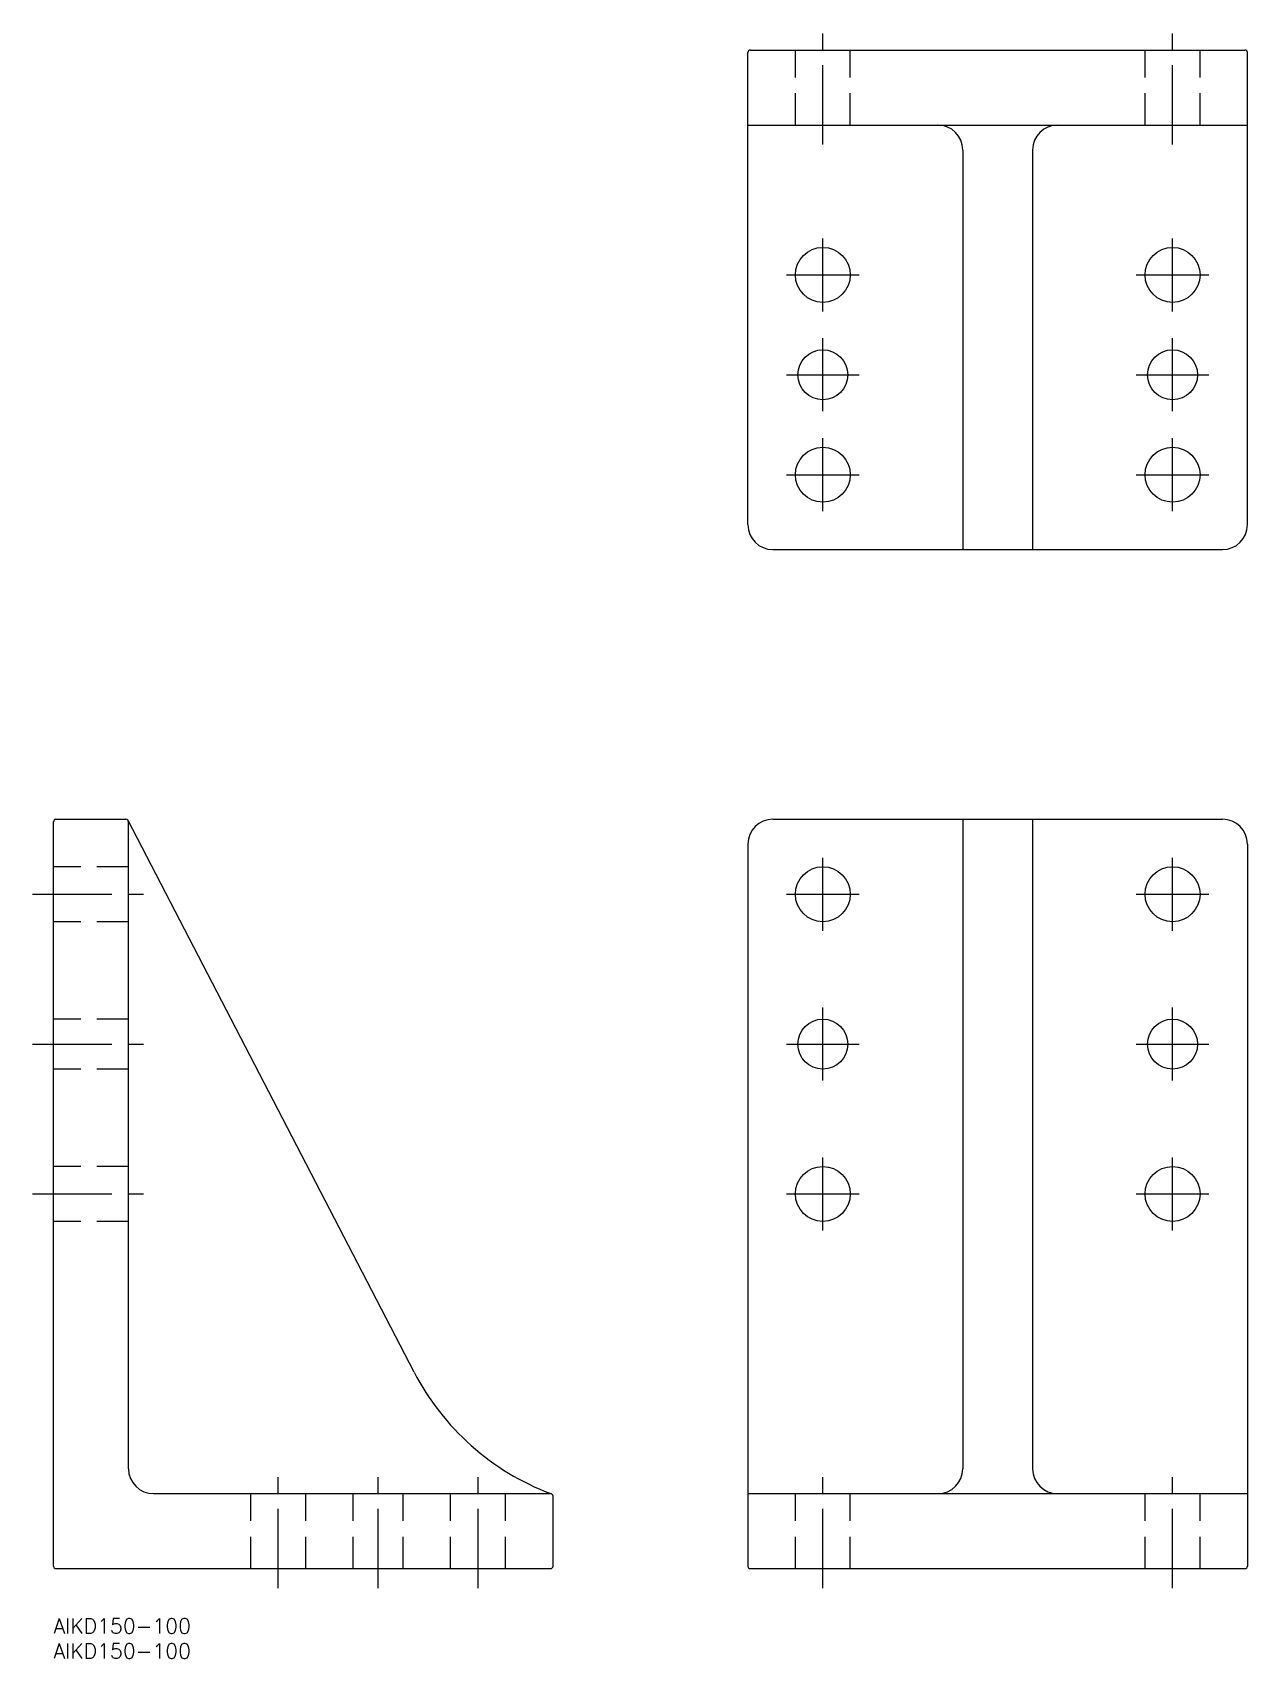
# Model space of a CAD drawing. Extents: x -4 to 239, y -8 to 318.
import ezdxf

# ---------------------------------------------------------------- set-up
doc = ezdxf.new("R2010")
doc.units = 0
doc.header["$LTSCALE"] = 0.5
doc.linetypes.add('CENTER', pattern=[50.8, 31.75, -6.35, 6.35, -6.35])
doc.linetypes.add('DASHED', pattern=[19.05, 12.7, -6.35])
for name, color, linetype in [('MSM_CENTER', 1, 'CENTER'), ('MSM_CONTINUOUS', 7, 'CONTINUOUS'), ('MSM_DASHED', 4, 'DASHED'), ('MSM_DIMENSION', 2, 'CONTINUOUS'), ('MSM_PART_NUMBER', 7, 'CONTINUOUS')]:
    doc.layers.add(name, color=color, linetype=linetype)
doc.styles.get("Standard").update_dxf_attribs({"font": 'txt.shx', "height": 3, "bigfont": 'bigfont.shx'})

# ---------------------------------------------------------------- blocks, each defined once
blk = doc.blocks.new('*U3')
at = {"layer": 'MSM_PART_NUMBER'}
blk.add_text('AIKD150-100', height=3, dxfattribs=at).set_placement((0, -3))
blk = doc.blocks.new('*U4')
at = {"layer": 'MSM_PART_NUMBER'}
blk.add_text('AIKD150-100', height=3, dxfattribs=at).set_placement((0, -8))

msp = doc.modelspace()

# ---------------------------------------------------------------- linework, layer by layer
at = {"layer": 'MSM_CENTER'}
for p, q in [((154, 295.09), (154, 317.51)), ((224, 295.09), (224, 317.51)), ((154, 261.68), (154, 276.31)), ((224, 261.68), (224, 276.31)), ((224, 261.68), (224, 276.31)), ((146.72, 268.99), (161.28, 268.99)), ((216.72, 268.99), (231.28, 268.99)), ((154, 241.68), (154, 256.31)), ((224, 241.68), (224, 256.31)), ((146.72, 248.99), (161.28, 248.99)), ((216.72, 248.99), (231.28, 248.99)), ((154, 221.68), (154, 236.31)), ((224, 221.68), (224, 236.31)), ((146.72, 228.99), (161.28, 228.99)), ((216.72, 228.99), (231.28, 228.99)), ((154, 137.68), (154, 152.32)), ((224, 137.68), (224, 152.32)), ((-4.19, 145), (19.3, 145)), ((146.72, 145), (161.28, 145)), ((216.72, 145), (231.28, 145)), ((154, 107.68), (154, 122.32)), ((224, 107.68), (224, 122.32)), ((-4.19, 115), (19.3, 115)), ((146.72, 115), (161.28, 115)), ((216.72, 115), (231.28, 115)), ((154, 77.68), (154, 92.32)), ((224, 77.68), (224, 92.32)), ((-4.19, 85), (19.3, 85)), ((146.72, 85), (161.28, 85)), ((216.72, 85), (231.28, 85)), ((45, 6.09), (45, 28.52)), ((65, 6.09), (65, 28.52)), ((85, 6.09), (85, 28.52)), ((154, 6.09), (154, 28.52)), ((224, 6.09), (224, 28.52))]:
    msp.add_line(p, q, dxfattribs=at)
at = {"layer": 'MSM_CONTINUOUS'}
for p, q in [((139, 218.99), (139, 313.49)), ((139.5, 313.99), (238.5, 313.99)), ((239, 218.99), (239, 313.49)), ((139, 298.99), (239, 298.99)), ((182, 293.99), (182, 213.99)), ((196, 293.99), (196, 213.99)), ((144, 213.99), (234, 213.99)), ((0.5, 160), (14.5, 160)), ((72.18, 49.3), (14.94, 159.73)), ((144, 160), (234, 160)), ((182, 160), (182, 30)), ((196, 160), (196, 30)), ((0, 10.5), (0, 159.5)), ((15, 30), (15, 159.5)), ((139, 155), (139, 10.5)), ((239, 155), (239, 10.5)), ((20, 25), (99.5, 25)), ((100, 10.5), (100, 24.5)), ((139, 25), (239, 25)), ((0.5, 10), (99.5, 10)), ((139.5, 10), (238.5, 10))]:
    msp.add_line(p, q, dxfattribs=at)
for centre, radius in [((154, 268.99), 5.5), ((224, 268.99), 5.5), ((154, 248.99), 5), ((224, 248.99), 5), ((154, 228.99), 5.5), ((224, 228.99), 5.5), ((154, 145), 5.5), ((224, 145), 5.5), ((154, 115), 5), ((224, 115), 5), ((154, 85), 5.5), ((224, 85), 5.5)]:
    msp.add_circle(centre, radius, dxfattribs=at)
for centre, radius, start, end in [((139.5, 313.49), 0.5, 90, 180), ((238.5, 313.49), 0.5, 0, 90), ((177, 293.99), 5, 0, 90), ((201, 293.99), 5, 90, 180), ((144, 218.99), 5, 180, 270), ((234, 218.99), 5, 270, 0), ((0.5, 159.5), 0.5, 90, 180), ((14.5, 159.5), 0.5, 0, 90), ((144, 155), 5, 90, 180), ((234, 155), 5, 0, 90), ((117.79, 73.06), 51.42, 207.5226, 249.1699), ((20, 30), 5, 180, 270), ((177, 30), 5, 270, 0), ((201, 30), 5, 180, 270), ((99.5, 24.5), 0.5, 0, 90), ((0.5, 10.5), 0.5, 180, 270), ((99.5, 10.5), 0.5, 270, 0), ((139.5, 10.5), 0.5, 180, 270), ((238.5, 10.5), 0.5, 270, 0)]:
    msp.add_arc(centre, radius, start, end, dxfattribs=at)
at = {"layer": 'MSM_DASHED'}
for p, q in [((148.5, 298.99), (148.5, 313.99)), ((159.5, 298.99), (159.5, 313.99)), ((218.5, 298.99), (218.5, 313.99)), ((229.5, 298.99), (229.5, 313.99)), ((15, 150.5), (0, 150.5)), ((15, 139.5), (0, 139.5)), ((15, 120), (0, 120)), ((15, 110), (0, 110)), ((15, 90.5), (0, 90.5)), ((15, 79.5), (0, 79.5)), ((39.5, 10), (39.5, 25)), ((50.5, 10), (50.5, 25)), ((60, 10), (60, 25)), ((70, 10), (70, 25)), ((79.5, 10), (79.5, 25)), ((90.5, 10), (90.5, 25)), ((148.5, 10), (148.5, 25)), ((159.5, 10), (159.5, 25)), ((218.5, 10), (218.5, 25)), ((229.5, 10), (229.5, 25))]:
    msp.add_line(p, q, dxfattribs=at)

# ---------------------------------------------------------------- block references
at = {"layer": 'MSM_DIMENSION'}
for name in ['*U3', '*U4']:
    msp.add_blockref(name, (0, 0), dxfattribs=at)

doc.saveas('drawing.dxf')
